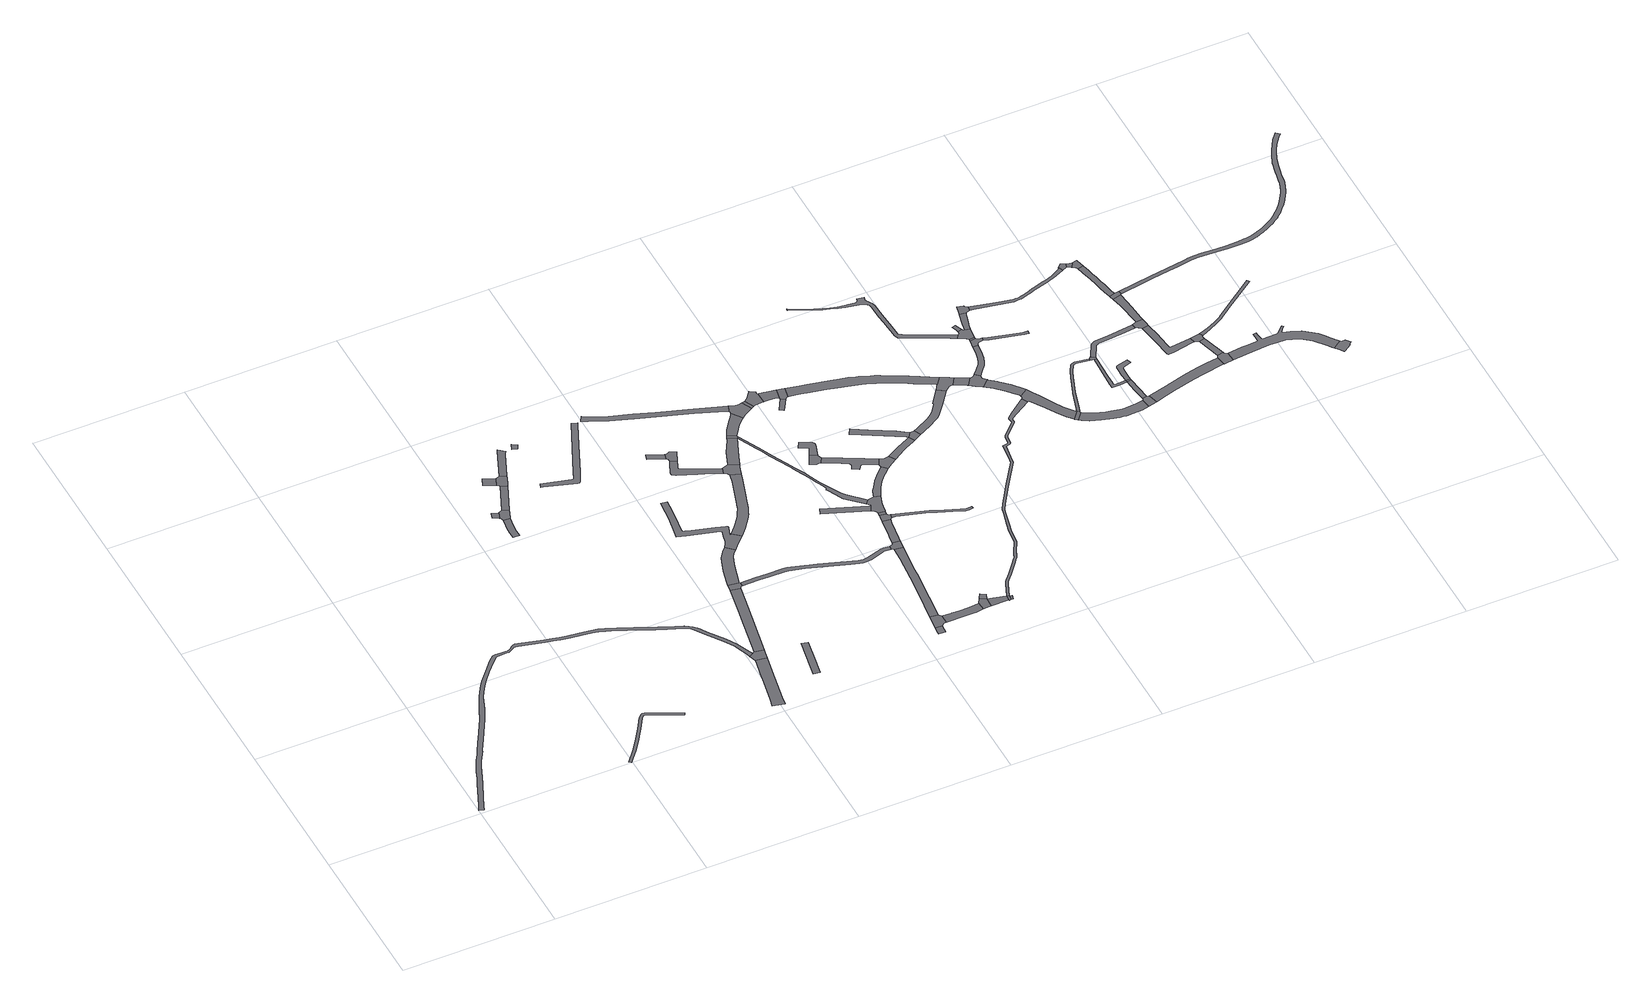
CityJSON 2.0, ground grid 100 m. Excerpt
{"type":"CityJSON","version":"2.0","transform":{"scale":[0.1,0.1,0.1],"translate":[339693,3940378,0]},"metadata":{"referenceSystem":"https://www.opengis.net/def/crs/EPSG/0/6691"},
"CityObjects":{
"road1":{"type":"Road","attributes":{"RoadStructureAttribute.sectionType":"1"},"geometry":[{"type":"MultiSurface","lod":"1","boundaries":[[[0,1,2,3,4,5,6,7,8,9,10,11,12,13,14,15,16,17,18,19,20,21,22,23,24,25,26,27,28,29,30,31,32,33,34,35,36,37,38,39,40,41,42,43,44,45,46,47,48,49,50,51,52,53,54,55,56,57,58,59,60,61,62,63,64,65,66,67,68,69,70,71,72,73,74,75,76,77,78,79,80,81,82,83,84,85,86,87,88,89,90,91,92,93,94,95,96,97,98,99,100,101,102,103,104,105,106,107,108,109,110,111,112]]]}]},
"road2":{"type":"Road","attributes":{"RoadStructureAttribute.sectionType":"1"},"geometry":[{"type":"MultiSurface","lod":"1","boundaries":[[[113,114,115,116,117,118,119,120,121,122,123,124,125,126,127,128,129,130,131,132,133]]]}]},
"road3":{"type":"Road","attributes":{"RoadStructureAttribute.sectionType":"1"},"geometry":[{"type":"MultiSurface","lod":"1","boundaries":[[[134,135,136,137,138,139,140,141,142]]]}]},
"road4":{"type":"Road","geometry":[{"type":"MultiSurface","lod":"1","boundaries":[[[143,144,145,146]]]}]},
"road5":{"type":"Road","geometry":[{"type":"MultiSurface","lod":"1","boundaries":[[[147,148,149,142,141,150,151,152,153,143,146]]]}]},
"road6":{"type":"Road","attributes":{"RoadStructureAttribute.sectionType":"1"},"geometry":[{"type":"MultiSurface","lod":"1","boundaries":[[[152,151,154,155]]]}]},
"road7":{"type":"Road","geometry":[{"type":"MultiSurface","lod":"1","boundaries":[[[156,157,158,159]]]}]},
"road8":{"type":"Road","geometry":[{"type":"MultiSurface","lod":"1","boundaries":[[[158,160,155,154,161,162,163,164,159]]]}]},
"road9":{"type":"Road","attributes":{"RoadStructureAttribute.sectionType":"1"},"geometry":[{"type":"MultiSurface","lod":"1","boundaries":[[[165,166,167,168,169,170,171,172,173,174,175,176]]]}]},
"road10":{"type":"Road","attributes":{"RoadStructureAttribute.sectionType":"1"},"geometry":[{"type":"MultiSurface","lod":"1","boundaries":[[[163,177,178,179,180,164]]]}]},
"road11":{"type":"Road","geometry":[{"type":"MultiSurface","lod":"1","boundaries":[[[175,181,182,183,56,55,176]]]}]},
"road12":{"type":"Road","geometry":[{"type":"MultiSurface","lod":"1","boundaries":[[[184,185,186,187]]]}]},
"road13":{"type":"Road","attributes":{"RoadStructureAttribute.sectionType":"1"},"geometry":[{"type":"MultiSurface","lod":"1","boundaries":[[[188,189,183,182,190,191,192,193]]]}]},
"road14":{"type":"Road","attributes":{"RoadStructureAttribute.sectionType":"1"},"geometry":[{"type":"MultiSurface","lod":"1","boundaries":[[[194,195,196,197,198,199]]]}]},
"road15":{"type":"Road","attributes":{"RoadStructureAttribute.sectionType":"1"},"geometry":[{"type":"MultiSurface","lod":"1","boundaries":[[[200,201,202,203,204,205,206,207,208,209,210,211,212,213,214,215,216]]]}]},
"road16":{"type":"Road","geometry":[{"type":"MultiSurface","lod":"1","boundaries":[[[192,217,218,219,220,221,193]]]}]},
"road17":{"type":"Road","geometry":[{"type":"MultiSurface","lod":"1","boundaries":[[[222,223,224,225,226,227,221,220,228,229,230,231,232,233,234,235]]]}]},
"road18":{"type":"Road","attributes":{"RoadStructureAttribute.sectionType":"1"},"geometry":[{"type":"MultiSurface","lod":"1","boundaries":[[[236,237,238,239,240,241,242,243,244,245,246,247,248,249,250,251,252,253,254,255,256,257,258,259,260,261,262,263,264,235,234,265,266,267,268]]]}]},
"road19":{"type":"Road","attributes":{"RoadStructureAttribute.sectionType":"1"},"geometry":[{"type":"MultiSurface","lod":"1","boundaries":[[[269,270,271,272]]]}]},
"road20":{"type":"Road","attributes":{"RoadStructureAttribute.sectionType":"1"},"geometry":[{"type":"MultiSurface","lod":"1","boundaries":[[[273,274,275,276,277,278,279,280,281,282,283,284,285,286,287,288,219,218,289,290,291,292,293,294,295,296,297,298,299,300,301,302,303,304,305]]]}]},
"road21":{"type":"Road","attributes":{"RoadStructureAttribute.sectionType":"1"},"geometry":[{"type":"MultiSurface","lod":"1","boundaries":[[[306,307,308,309,269,272,310,311,312,313]]]}]},
"road22":{"type":"Road","attributes":{"RoadStructureAttribute.sectionType":"1"},"geometry":[{"type":"MultiSurface","lod":"1","boundaries":[[[314,315,316,317,318,319,320,321,322,323,324,236,268,325,326,327,328,329,330,331,332,333,334,335]]]}]},
"road23":{"type":"Road","attributes":{"RoadStructureAttribute.sectionType":"1"},"geometry":[{"type":"MultiSurface","lod":"1","boundaries":[[[336,337,338,339,340,313,312,341,342,343,344,345,346,347,348,349,350]]]}]},
"road24":{"type":"Road","attributes":{"RoadStructureAttribute.sectionType":"1"},"geometry":[{"type":"MultiSurface","lod":"1","boundaries":[[[351,352,353,354,355]]]}]},
"road25":{"type":"Road","attributes":{"RoadStructureAttribute.sectionType":"1"},"geometry":[{"type":"MultiSurface","lod":"1","boundaries":[[[356,357,358,359,360,361,362,363,364,365,366,367,368,369,370,371,372]]]}]},
"road26":{"type":"Road","geometry":[{"type":"MultiSurface","lod":"1","boundaries":[[[334,373,374,375,350,349,376,377,335]]]}]},
"road27":{"type":"Road","geometry":[{"type":"MultiSurface","lod":"1","boundaries":[[[378,379,380,381,353,352,382,383]]]}]},
"road28":{"type":"Road","attributes":{"RoadStructureAttribute.sectionType":"1"},"geometry":[{"type":"MultiSurface","lod":"1","boundaries":[[[384,385,386,387,388,389,390,391,392,393,380,379]]]}]},
"road29":{"type":"Road","attributes":{"RoadStructureAttribute.sectionType":"1"},"geometry":[{"type":"MultiSurface","lod":"1","boundaries":[[[394,395,396,397,398,399,400,401,402,403,378,383]]]}]},
"road30":{"type":"Road","geometry":[{"type":"MultiSurface","lod":"1","boundaries":[[[404,405,406,407,408]]]}]},
"road31":{"type":"Road","attributes":{"RoadStructureAttribute.sectionType":"1"},"geometry":[{"type":"MultiSurface","lod":"1","boundaries":[[[409,407,410,411,412,413,414,415,416,417,418,419,420,421,422,423,424,425,426,427,428,429,430,431,432,433,434,435,436,437,408,407,406,438,439,440,375,374]]]}]},
"road32":{"type":"Road","attributes":{"RoadStructureAttribute.sectionType":"1"},"geometry":[{"type":"MultiSurface","lod":"1","boundaries":[[[441,442,443,444,445,446]]]}]},
"road33":{"type":"Road","attributes":{"RoadStructureAttribute.sectionType":"1"},"geometry":[{"type":"MultiSurface","lod":"1","boundaries":[[[447,448,449,450,405,404,451,452,453,454]]]}]},
"road34":{"type":"Road","geometry":[{"type":"MultiSurface","lod":"1","boundaries":[[[455,456,389,388,457,458,459,460,461,273,305]]]}]},
"road35":{"type":"Road","geometry":[{"type":"MultiSurface","lod":"1","boundaries":[[[462,398,397,463,464,465,466]]]}]},
"road36":{"type":"Road","attributes":{"RoadStructureAttribute.sectionType":"1"},"geometry":[{"type":"MultiSurface","lod":"1","boundaries":[[[458,467,468,469,470,471,472,459]]]}]},
"road37":{"type":"Road","geometry":[{"type":"MultiSurface","lod":"1","boundaries":[[[473,474,462,466]]]}]},
"road38":{"type":"Road","geometry":[{"type":"MultiSurface","lod":"1","boundaries":[[[475,476,477,478,479,480,481,482,365,364,483,447,454]]]}]},
"road39":{"type":"Road","geometry":[{"type":"MultiSurface","lod":"1","boundaries":[[[484,485,486,487,488,489,470,469,490]]]}]},
"road40":{"type":"Road","attributes":{"RoadStructureAttribute.sectionType":"1"},"geometry":[{"type":"MultiSurface","lod":"1","boundaries":[[[491,488,487,492,493]]]}]},
"road41":{"type":"Road","attributes":{"RoadStructureAttribute.sectionType":"1"},"geometry":[{"type":"MultiSurface","lod":"1","boundaries":[[[465,494,495,466]]]}]},
"road42":{"type":"Road","attributes":{"RoadStructureAttribute.sectionType":"1"},"geometry":[{"type":"MultiSurface","lod":"1","boundaries":[[[496,497,498,499,500,501,502,503]]]}]},
"road43":{"type":"Road","geometry":[{"type":"MultiSurface","lod":"1","boundaries":[[[426,425,504,505,441,446,506,507,493,492,508,509,510,511,512]]]}]},
"road44":{"type":"Road","attributes":{"RoadStructureAttribute.sectionType":"1"},"geometry":[{"type":"MultiSurface","lod":"1","boundaries":[[[479,478,513,514]]]}]},
"road45":{"type":"Road","attributes":{"RoadStructureAttribute.sectionType":"1"},"geometry":[{"type":"MultiSurface","lod":"1","boundaries":[[[515,516,517,518,519,520,521,522,523,502,501]]]}]},
"road46":{"type":"Road","geometry":[{"type":"MultiSurface","lod":"1","boundaries":[[[524,525,526,527,495,494]]]}]},
"road47":{"type":"Road","attributes":{"RoadStructureAttribute.sectionType":"1"},"geometry":[{"type":"MultiSurface","lod":"1","boundaries":[[[526,528,529,530,527]]]}]},
"road48":{"type":"Road","geometry":[{"type":"MultiSurface","lod":"1","boundaries":[[[513,531,532,533,534,535,536,537,538,539,514]]]}]},
"road49":{"type":"Road","attributes":{"RoadStructureAttribute.sectionType":"1"},"geometry":[{"type":"MultiSurface","lod":"1","boundaries":[[[540,541,542,543,500,499,544,545,546,547,548,549,550,551,552]]]}]},
"road50":{"type":"Road","attributes":{"RoadStructureAttribute.sectionType":"1"},"geometry":[{"type":"MultiSurface","lod":"1","boundaries":[[[511,553,554,555,556,557,558,559,560,561,562,563,564,565,566,512]]]}]},
"road51":{"type":"Road","attributes":{"RoadStructureAttribute.sectionType":"1"},"geometry":[{"type":"MultiSurface","lod":"1","boundaries":[[[567,568,569,570,571,572,573,574,534,533]]]}]},
"road52":{"type":"Road","geometry":[{"type":"MultiSurface","lod":"1","boundaries":[[[575,576,577,578,579]]]}]},
"road53":{"type":"Road","attributes":{"RoadStructureAttribute.sectionType":"1"},"geometry":[{"type":"MultiSurface","lod":"1","boundaries":[[[490,580,581,582,583,584,585,586,587,588,589,590,591,592,593,484]]]}]},
"road54":{"type":"Road","geometry":[{"type":"MultiSurface","lod":"1","boundaries":[[[594,571,570,575,579,595,596]]]}]},
"road55":{"type":"Road","geometry":[{"type":"MultiSurface","lod":"1","boundaries":[[[559,558,597,598,599,600,540,552]]]}]},
"road56":{"type":"Road","attributes":{"RoadStructureAttribute.sectionType":"1"},"geometry":[{"type":"MultiSurface","lod":"1","boundaries":[[[601,602,603,604,605,606,607,608,609,610]]]}]},
"road57":{"type":"Road","attributes":{"RoadStructureAttribute.sectionType":"1"},"geometry":[{"type":"MultiSurface","lod":"1","boundaries":[[[611,612,599,598,613,614,615,616,617,618,619,610]]]}]},
"road58":{"type":"Road","geometry":[{"type":"MultiSurface","lod":"1","boundaries":[[[619,620,621,622,623,601,610]]]}]},
"road59":{"type":"Road","attributes":{"RoadStructureAttribute.sectionType":"1"},"geometry":[{"type":"MultiSurface","lod":"1","boundaries":[[[624,625,626,627,628,629,630,631,632,633,634,635,636,637,638,594,596,639,640,641,642,643,644,645,646,647,648,649,650,651,652,653]]]}]},
"road60":{"type":"Road","attributes":{"RoadStructureAttribute.sectionType":"1"},"geometry":[{"type":"MultiSurface","lod":"1","boundaries":[[[654,655,656,657,658,659,660,661,662,663,664,665,666,667,668,669,670,671,672,673,674,675,676,677,678,679,680,681,682,683,684,685,686,687,688,689,690,691,692,693,694,495,527,695,696,697,698,699,700,701,702,703,704,705,706,707,708,709,710,711,712,713,714,715,716,717,718,719,720,721,722,723,724,725,726,727,728,729,730,731,732,733,734,735,736,737]]]}]},
"road61":{"type":"Road","attributes":{"RoadStructureAttribute.sectionType":"1"},"geometry":[{"type":"MultiSurface","lod":"1","boundaries":[[[738,739,740,741,742,743,744,745,622,621,746,747,748,749,750,751,752,753,754,755]]]}]},
"road62":{"type":"Road","geometry":[{"type":"MultiSurface","lod":"1","boundaries":[[[756,653,652,755,754,757,758,759,760]]]}]},
"road63":{"type":"Road","attributes":{"RoadStructureAttribute.sectionType":"1"},"geometry":[{"type":"MultiSurface","lod":"1","boundaries":[[[761,762,763,764,765,766,767,768,769,770,771,772,773,774,775,776,777,778,779,780,781,782,783,784,785,786,787,788,789,790,791,792,793,794,795,796,797,798,799,800,801,802,803,804,805,806,807,808,809,810,811]]]}]},
"road64":{"type":"Road","attributes":{"RoadStructureAttribute.sectionType":"1"},"geometry":[{"type":"MultiSurface","lod":"1","boundaries":[[[759,812,813,814,815,760]]]}]},
"road65":{"type":"Road","geometry":[{"type":"MultiSurface","lod":"1","boundaries":[[[813,816,817,818,819,820,821,822,823,824,814]]]}]},
"road66":{"type":"Road","attributes":{"RoadStructureAttribute.sectionType":"1"},"geometry":[{"type":"MultiSurface","lod":"1","boundaries":[[[825,826,827,828,829,830,831,818,817,832,833,834,835,836]]]}]},
"road67":{"type":"Road","attributes":{"RoadStructureAttribute.sectionType":"1"},"geometry":[{"type":"MultiSurface","lod":"1","boundaries":[[[837,838,839,840,841,842,843,822,821,844,845,846,847,848,849,850,851]]]}]},
"road68":{"type":"Road","geometry":[{"type":"MultiSurface","lod":"1","boundaries":[[[852,853,854,855,856,857,654,737,858,859,860,861,862,863,864,865,866,867,868,869,825,836]]]}]},
"road69":{"type":"Road","attributes":{"RoadStructureAttribute.sectionType":"1"},"geometry":[{"type":"MultiSurface","lod":"1","boundaries":[[[870,871,872,873,874,875,876,877,878,879,761,811,880,881,882,883]]]}]},
"road70":{"type":"Road","geometry":[{"type":"MultiSurface","lod":"1","boundaries":[[[875,884,885,886,887,888,876]]]}]},
"road71":{"type":"Road","geometry":[{"type":"MultiSurface","lod":"1","boundaries":[[[882,889,890,883]]]}]},
"road72":{"type":"Road","geometry":[{"type":"MultiSurface","lod":"1","boundaries":[[[891,892,893,894,895,896,897,890,889,898,837,851]]]}]},
"road73":{"type":"Road","geometry":[{"type":"MultiSurface","lod":"1","boundaries":[[[899,900,863,862,901,902,903]]]}]},
"road74":{"type":"Road","attributes":{"RoadStructureAttribute.sectionType":"1"},"geometry":[{"type":"MultiSurface","lod":"1","boundaries":[[[904,905,906,872,871,907,908,909,910,911]]]}]},
"road75":{"type":"Road","geometry":[{"type":"MultiSurface","lod":"1","boundaries":[[[912,913,914,915,916,917,904,911,918,919]]]}]},
"road76":{"type":"Road","attributes":{"RoadStructureAttribute.sectionType":"1"},"geometry":[{"type":"MultiSurface","lod":"1","boundaries":[[[920,921,922,923,924,925,926,927,895,894]]]}]},
"road77":{"type":"Road","attributes":{"RoadStructureAttribute.sectionType":"1"},"geometry":[{"type":"MultiSurface","lod":"1","boundaries":[[[928,929,930,931,932,933,934,935,936,937,903,902,938,939,940,941,942,943,944,945,946,947,948]]]}]},
"road78":{"type":"Road","attributes":{"RoadStructureAttribute.sectionType":"1"},"geometry":[{"type":"MultiSurface","lod":"1","boundaries":[[[900,949,950,951,952,953,954,955,956,957,958,959,960,961,962,963,964,965,966,863]]]}]},
"road79":{"type":"Road","geometry":[{"type":"MultiSurface","lod":"1","boundaries":[[[967,968,969,970,958,957,971,972,973]]]}]},
"road80":{"type":"Road","attributes":{"RoadStructureAttribute.sectionType":"1"},"geometry":[{"type":"MultiSurface","lod":"1","boundaries":[[[974,975,976,977,978,973,972,979,980,981,982,983,984,985,986]]]}]},
"road81":{"type":"Road","geometry":[{"type":"MultiSurface","lod":"1","boundaries":[[[947,987,988,989,990,991,948]]]}]},
"road82":{"type":"Road","attributes":{"RoadStructureAttribute.sectionType":"1"},"geometry":[{"type":"MultiSurface","lod":"1","boundaries":[[[992,993,985,994,990,989]]]}]},
"road83":{"type":"Road","geometry":[{"type":"MultiSurface","lod":"1","boundaries":[[[985,993,995,986]]]}]},
"road84":{"type":"Road","attributes":{"RoadStructureAttribute.sectionType":"1"},"geometry":[{"type":"MultiSurface","lod":"1","boundaries":[[[996,997,998,999,1000,1001,1002,1003,1004,1005,1006,1007,1008,1009,1010,1011,1012,1013,1014,1015,1016,1017,1018,1019,1020,1021,1022,1023,1024,1025,1026,1027,1028,1029,1030,1031,1032,1033,1034,1035,912,919]]]}]},
"road85":{"type":"Road","attributes":{"RoadStructureAttribute.sectionType":"1"},"geometry":[{"type":"MultiSurface","lod":"1","boundaries":[[[995,1036,1037,1038,1039,1040,1041,1042,1043,1044,1045,1046,1047,1048,1049,1050,1051,1052,1053,986]]]}]},
"road86":{"type":"Road","attributes":{"RoadStructureAttribute.sectionType":"1"},"geometry":[{"type":"MultiSurface","lod":"1","boundaries":[[[1054,1055,1056,1057,1058,1059,1060,1061,1062,1063,1064,1065,1066,968,967,1067,1068,1069,1070,1071,1072,1073,1074,1075,1076]]]}]},
"road87":{"type":"Road","attributes":{"RoadStructureAttribute.sectionType":"1"},"geometry":[{"type":"MultiSurface","lod":"1","boundaries":[[[1077,1078,1079,1080,1081,1082,1083,988,987,1084,1085,1086,1087,1088]]]}]},
"road88":{"type":"Road","geometry":[{"type":"MultiSurface","lod":"1","boundaries":[[[1089,1090,1091,1092,1015,1014,1093,1094]]]}]},
"road89":{"type":"Road","geometry":[{"type":"MultiSurface","lod":"1","boundaries":[[[1095,1096,1097,1098,1054,1076,1099,1100,1101,1102]]]}]},
"road90":{"type":"Road","attributes":{"RoadStructureAttribute.sectionType":"1"},"geometry":[{"type":"MultiSurface","lod":"1","boundaries":[[[1093,1103,1104,1105,1106,1094]]]}]},
"road91":{"type":"Road","attributes":{"RoadStructureAttribute.sectionType":"1"},"geometry":[{"type":"MultiSurface","lod":"1","boundaries":[[[1097,1107,1108,1109,1110,1111,1112,1113,1114,1115,1098]]]}]},
"road92":{"type":"Road","attributes":{"RoadStructureAttribute.sectionType":"1"},"geometry":[{"type":"MultiSurface","lod":"1","boundaries":[[[1116,1117,1118,1119,1120,1121,1122,1095,1102,1123,1124,1125,1126,1127,1128,1129,1130,1131]]]}]},
"road93":{"type":"Road","attributes":{"RoadStructureAttribute.sectionType":"1"},"geometry":[{"type":"MultiSurface","lod":"1","boundaries":[[[1132,1133,1134,1135,1136,1137,1138,1139,1140,1141,1142,1143,1144,1145,1146]]]}]},
"road94":{"type":"Road","geometry":[{"type":"MultiSurface","lod":"1","boundaries":[[[1147,1148,1132,1146,1149,1111,1110,1150,1151]]]}]},
"road95":{"type":"Road","geometry":[{"type":"MultiSurface","lod":"1","boundaries":[[[1105,1104,1152,1153,1154,1140,1139,1155,1156,1157]]]}]},
"road96":{"type":"Road","geometry":[{"type":"MultiSurface","lod":"1","boundaries":[[[1158,1159,1160,1161,1162,1116,1131,1163,1164,1165]]]}]},
"road97":{"type":"Road","geometry":[{"type":"MultiSurface","lod":"1","boundaries":[[[1166,1167,1168,1169,1077,1088,1170,1171]]]}]},
"road98":{"type":"Road","attributes":{"RoadStructureAttribute.sectionType":"1"},"geometry":[{"type":"MultiSurface","lod":"1","boundaries":[[[1172,1169,1168,1173,1158,1165]]]}]},
"road99":{"type":"Road","attributes":{"RoadStructureAttribute.sectionType":"1"},"geometry":[{"type":"MultiSurface","lod":"1","boundaries":[[[1161,1174,1175,1176,1177,1178,1179,1180,1181,1182,1183,1184,1185,1186,1187,1188,1189,1162]]]}]},
"road100":{"type":"Road","attributes":{"RoadStructureAttribute.sectionType":"1"},"geometry":[{"type":"MultiSurface","lod":"1","boundaries":[[[1190,1191,1192,1193,1194,1195,1196,1197,1198,1199,1200,1201,1202,1203,1204,1205,1206,1207,1208,1209,1210,1211,1212,1213,1214,1215,1216,1217,1218,1219,1220,1221,1222,1166,1171,1223,1224,1225,1226,1227,1228,1229,1230,1231,1232]]]}]},
"road101":{"type":"Road","geometry":[{"type":"MultiSurface","lod":"1","boundaries":[[[1233,1234,1235,1236,1237,1238,1239,1240,1241,1242,1243,1244,1190,1232]]]}]},
"road102":{"type":"Road","attributes":{"RoadStructureAttribute.sectionType":"1"},"geometry":[{"type":"MultiSurface","lod":"1","boundaries":[[[1245,1246,1247,1248,1249,1250,1251,1252,1253,1254,1255,1256,1257,1258,1259,1260,1261,1262,1263,1264,1265,1266,1267,1268,1269,1270,1271,1272,1273,1274,1275,1276,1277,1278,1279,1280,1281,1282,1283,1284,1285,1286,1287,1288,1289,1290,1291,1292,1293,1294,1295,1296,1297,1298,1299,1300,1301,1302,1303,1304,1305,1306,1307,1308,1309,1310,1311,1312,1313,1314,1315,1316,1317,1318,1319,1320,1321,1322,1323,1324,1325,1326,1327,1328,1329,1330,1331,1332,1333,1334,1335,1336,1337,1338,1339,1340,1341,1147,1151]]]}]}
},
"vertices":[
[33,18,0],[46,50,0],[75,119,0],[124,225,0],[161,316,0],[183,364,0],[200,400,0],[230,450,0],[243,472,0],[246,479,0],[269,521,0],[317,606,0],[350,666,0],[373,710,0],[410,787,0],[451,888,0],[485,949,0],[518,996,0],[576,1064,0],[637,1129,0],[668,1159,0],[678,1162,0],[706,1164,0],[739,1164,0],[756,1164,0],[773,1171,0],[786,1179,0],[799,1186,0],[809,1188,0],[825,1187,0],[984,1147,0],[1033,1136,0],[1076,1125,0],[1121,1115,0],[1137,1113,0],[1201,1107,0],[1270,1098,0],[1309,1088,0],[1348,1075,0],[1412,1050,0],[1464,1027,0],[1531,998,0],[1605,964,0],[1618,958,0],[1681,928,0],[1728,911,0],[1776,893,0],[1796,884,0],[1805,877,0],[1816,863,0],[1865,795,0],[1936,691,0],[1975,628,0],[1994,584,0],[2012,537,0],[2020,510,0],[2047,525,0],[2019,586,0],[1995,638,0],[1956,704,0],[1882,810,0],[1858,846,0],[1845,863,0],[1826,884,0],[1806,898,0],[1783,912,0],[1735,932,0],[1688,951,0],[1643,972,0],[1541,1019,0],[1513,1031,0],[1420,1071,0],[1355,1097,0],[1316,1110,0],[1275,1120,0],[1203,1130,0],[1125,1137,0],[1081,1148,0],[1038,1158,0],[989,1169,0],[836,1208,0],[815,1212,0],[804,1210,0],[786,1199,0],[773,1189,0],[754,1179,0],[739,1178,0],[711,1180,0],[676,1184,0],[656,1179,0],[620,1146,0],[558,1078,0],[500,1010,0],[479,981,0],[465,961,0],[430,898,0],[382,800,0],[346,724,0],[324,680,0],[293,624,0],[249,546,0],[220,493,0],[217,487,0],[202,462,0],[173,414,0],[156,376,0],[133,328,0],[128,315,0],[107,267,0],[94,236,0],[48,131,0],[19,60,0],[3,29,0],
[1002,11,0],[1012,22,0],[1058,77,0],[1107,143,0],[1167,234,0],[1215,313,0],[1231,328,0],[1237,330,0],[1245,330,0],[1455,230,0],[1462,246,0],[1250,347,0],[1235,349,0],[1221,344,0],[1201,324,0],[1152,243,0],[1092,153,0],[1044,88,0],[987,21,0],[980,13,0],[995,1,0],
[1213,2167,0],[1208,2125,0],[1205,2079,0],[1206,2032,0],[1248,2032,0],[1247,2077,0],[1251,2124,0],[1260,2186,0],[1216,2189,0],
[1219,2259,0],[1178,2274,0],[1167,2236,0],[1205,2217,0],
[1211,2210,0],[1215,2203,0],[1216,2199,0],[1279,2235,0],[1286,2252,0],[1245,2271,0],[1244,2270,0],
[1370,2443,0],[1328,2461,0],
[1259,2562,0],[1236,2512,0],[1310,2476,0],[1330,2529,0],
[1325,2468,0],[1378,2462,0],[1393,2503,0],[1401,2521,0],[1359,2539,0],
[2030,439,0],[2012,350,0],[1997,276,0],[1988,232,0],[1967,126,0],[1955,71,0],[2030,53,0],[2038,112,0],[2084,336,0],[2100,419,0],[2106,450,0],[2034,464,0],
[1475,2693,0],[1487,2715,0],[1448,2746,0],[1443,2739,0],
[2115,496,0],[2120,522,0],[2062,533,0],
[1526,2714,0],[1559,2700,0],[1574,2732,0],[1542,2751,0],
[2129,892,0],[2117,823,0],[2177,805,0],[2192,877,0],[2226,1053,0],[2160,1065,0],
[2356,326,0],[2383,466,0],[2340,474,0],[2303,275,0],[2291,210,0],[2333,202,0],
[1768,2379,0],[1748,2333,0],[1744,2325,0],[1736,2325,0],[1548,2375,0],[1541,2348,0],[1555,2343,0],[1725,2288,0],[1750,2281,0],[1763,2281,0],[1772,2291,0],[1780,2307,0],[1805,2362,0],[1898,2569,0],[1970,2730,0],[1976,2744,0],[1940,2761,0],
[2232,1065,0],[2244,1069,0],[2242,1098,0],[2239,1100,0],[2168,1112,0],
[2266,1380,0],[2236,1340,0],[2223,1306,0],[2214,1282,0],[2198,1232,0],[2175,1150,0],[2239,1108,0],[2249,1145,0],[2266,1204,0],[2283,1259,0],[2304,1315,0],[2319,1339,0],[2342,1363,0],[2293,1408,0],
[2379,1496,0],[2371,1491,0],[2366,1492,0],[2388,1549,0],[2389,1554,0],[2389,1558,0],[2388,1561,0],[2385,1565,0],[2381,1567,0],[2320,1589,0],[2160,1633,0],[2144,1637,0],[2135,1641,0],[2130,1646,0],[2127,1658,0],[2143,1773,0],[2153,1868,0],[2158,1907,0],[2118,1912,0],[2115,1885,0],[2103,1778,0],[2078,1636,0],[2074,1615,0],[2132,1599,0],[2332,1544,0],[2339,1541,0],[2329,1501,0],[2318,1454,0],[2309,1436,0],[2366,1389,0],[2374,1397,0],[2418,1441,0],[2428,1453,0],
[2322,2279,0],[2218,2323,0],[2208,2286,0],[2310,2244,0],
[3175,991,0],[3136,994,0],[3129,994,0],[3121,992,0],[3018,964,0],[2989,958,0],[2971,959,0],[2956,963,0],[2727,1041,0],[2680,1057,0],[2653,1066,0],[2574,1089,0],[2550,1094,0],[2524,1096,0],[2421,1098,0],[2345,1098,0],[2355,1070,0],[2420,1068,0],[2522,1066,0],[2546,1064,0],[2567,1060,0],[2643,1039,0],[2676,1028,0],[2711,1017,0],[2901,954,0],[2952,937,0],[2972,933,0],[2990,932,0],[3026,936,0],[3115,964,0],[3124,967,0],[3132,967,0],[3172,963,0],
[2396,2267,0],[2354,2286,0],[2346,2279,0],[2335,2277,0],[2318,2238,0],[2322,2230,0],[2324,2216,0],[2365,2197,0],
[2589,1943,0],[2578,1896,0],[2566,1857,0],[2541,1775,0],[2521,1714,0],[2518,1706,0],[2506,1674,0],[2488,1638,0],[2476,1618,0],[2463,1598,0],[2420,1541,0],[2472,1503,0],[2518,1564,0],[2545,1606,0],[2549,1615,0],[2564,1648,0],[2575,1681,0],[2579,1690,0],[2600,1754,0],[2638,1877,0],[2656,1932,0],[2591,1954,0],
[2442,2081,0],[2350,2125,0],[2343,2132,0],[2342,2142,0],[2346,2156,0],[2304,2172,0],[2293,2147,0],[2285,2127,0],[2280,2112,0],[2282,2102,0],[2305,2089,0],[2424,2040,0],[2460,2024,0],[2561,1980,0],[2576,2022,0],
[3153,190,0],[3156,244,0],[3113,247,0],[3110,207,0],[3108,192,0],
[1997,2749,0],[2039,2729,0],[2151,2680,0],[2291,2631,0],[2417,2588,0],[2600,2527,0],[2632,2517,0],[2764,2466,0],[2823,2443,0],[2839,2485,0],[2781,2507,0],[2646,2554,0],[2430,2626,0],[2305,2669,0],[2165,2717,0],[2057,2765,0],[2019,2787,0],
[2674,1987,0],[2683,2010,0],[2617,2036,0],[2584,1967,0],[2589,1961,0],
[3191,323,0],[3177,338,0],[3124,345,0],[3115,262,0],[3174,260,0],[3191,260,0],
[3194,496,0],[3217,709,0],[3221,745,0],[3234,862,0],[3244,948,0],[3188,955,0],[3184,866,0],[3166,698,0],[3144,502,0],[3137,448,0],
[3327,260,0],[3365,261,0],[3388,262,0],[3439,268,0],[3436,322,0],[3387,316,0],[3323,314,0],[3281,317,0],[3255,319,0],[3251,319,0],
[2774,2233,0],[2720,2262,0],[2711,2240,0],[2768,2217,0],[2779,2222,0],
[2705,2067,0],[2831,2089,0],[2846,2055,0],[2876,1991,0],[2942,1856,0],[2952,1835,0],[2981,1775,0],[3004,1723,0],[3023,1677,0],[3035,1651,0],[3055,1606,0],[3047,1589,0],[3057,1572,0],[3097,1492,0],[3102,1483,0],[3108,1475,0],[3209,1379,0],[3233,1405,0],[3131,1505,0],[3115,1529,0],[3045,1658,0],[3034,1682,0],[3015,1728,0],[2992,1780,0],[2960,1845,0],[2952,1861,0],[2887,1996,0],[2857,2060,0],[2842,2094,0],[2705,2225,0],[2658,2136,0],[2619,2041,0],
[3226,1353,0],[3220,1354,0],[2943,1458,0],[2928,1420,0],[3205,1314,0],[3206,1314,0],
[2826,2423,0],[2819,2409,0],[2773,2350,0],[2742,2304,0],[2807,2282,0],[2828,2311,0],[2864,2347,0],[2876,2356,0],
[3182,962,0],[3186,960,0],[3250,996,0],[3251,1006,0],[3203,1012,0],[3198,1000,0],[3188,995,0],
[3457,359,0],[3449,269,0],[3474,272,0],[3492,272,0],[3493,335,0],
[3255,1034,0],[3272,1165,0],[3281,1194,0],[3229,1202,0],[3212,1082,0],[3211,1069,0],
[3510,373,0],[3475,391,0],
[2886,2363,0],[2902,2375,0],[2942,2401,0],[2956,2408,0],[2924,2473,0],[2905,2470,0],[2882,2472,0],[2857,2478,0],[2827,2435,0],
[3299,1232,0],[3290,1234,0],[3281,1241,0],[3279,1250,0],[3236,1255,0],[3234,1240,0],[3291,1206,0],
[3236,1256,0],[3283,1271,0],[3239,1279,0],
[3608,270,0],[3611,307,0],
[3093,1807,0],[3108,1812,0],[3117,1813,0],[3121,1810,0],[3141,1848,0],[3132,1875,0],[3087,1898,0],[3052,1827,0],
[3229,1360,0],[3228,1355,0],[3224,1305,0],[3236,1290,0],[3284,1279,0],[3289,1312,0],[3297,1349,0],[3315,1400,0],[3274,1414,0],
[2976,2418,0],[2945,2479,0],
[3159,1959,0],[3160,1973,0],[3157,1982,0],[3150,1989,0],[3110,2009,0],[3080,2025,0],[3058,1984,0],[3078,1974,0],[3115,1954,0],
[3610,266,0],[3621,268,0],[3622,270,0],[3625,303,0],
[3627,270,0],[3635,270,0],[3643,298,0],
[2983,2421,0],[3031,2426,0],[3043,2426,0],[3041,2503,0],[3037,2510,0],[3038,2521,0],[3005,2546,0],[2998,2536,0],[2965,2493,0],
[3444,1691,0],[3368,1731,0],[3251,1791,0],[3207,1814,0],[3157,1791,0],[3231,1752,0],[3268,1731,0],[3275,1708,0],[3262,1682,0],[3303,1658,0],[3323,1686,0],[3340,1689,0],[3421,1647,0],
[3321,1415,0],[3346,1464,0],[3374,1505,0],[3396,1532,0],[3420,1557,0],[3457,1592,0],[3426,1621,0],[3390,1588,0],[3368,1566,0],[3340,1530,0],[3312,1490,0],[3301,1475,0],[3293,1464,0],[3289,1455,0],
[3060,2427,0],[3103,2423,0],[3130,2420,0],[3141,2417,0],[3154,2485,0],[3112,2493,0],[3078,2497,0],[3052,2500,0],
[3144,2406,0],[3098,2323,0],[3122,2309,0],[3135,2329,0],[3172,2387,0],
[3319,1205,0],[3516,1146,0],[3556,1129,0],[3684,1077,0],[3713,1066,0],[3735,1064,0],[3761,1069,0],[3760,1087,0],[3735,1082,0],[3717,1084,0],[3691,1094,0],[3603,1129,0],[3559,1147,0],[3522,1162,0],
[3205,2475,0],[3178,2396,0],[3190,2402,0],
[3493,1618,0],[3530,1642,0],[3504,1682,0],[3471,1677,0],
[3706,1814,0],[3680,1831,0],[3640,1858,0],[3492,1942,0],[3399,1994,0],[3377,1955,0],[3441,1919,0],[3614,1821,0],[3672,1785,0],[3683,1779,0],
[3669,1771,0],[3592,1731,0],[3536,1646,0],[3564,1663,0],[3613,1693,0],[3634,1704,0],[3660,1717,0],[3693,1734,0],[3704,1740,0],
[3713,1745,0],[3758,1769,0],[3735,1812,0],[3719,1810,0],
[3969,2217,0],[3913,2249,0],[3871,2271,0],[3762,2327,0],[3734,2339,0],[3712,2348,0],[3645,2375,0],[3630,2379,0],[3584,2393,0],[3538,2404,0],[3482,2417,0],[3481,2417,0],[3340,2448,0],[3296,2455,0],[3260,2464,0],[3213,2401,0],[3270,2391,0],[3328,2378,0],[3426,2356,0],[3471,2346,0],[3571,2322,0],[3630,2307,0],[3683,2289,0],[3713,2277,0],[3735,2267,0],[3882,2192,0],[3910,2176,0],[4030,2111,0],[4033,2109,0],[4071,2160,0],
[4427,1780,0],[4322,1697,0],[4288,1670,0],[4287,1668,0],[4285,1666,0],[4284,1663,0],[4284,1659,0],[4284,1655,0],[4289,1634,0],[4288,1629,0],[4287,1626,0],[4241,1580,0],[4203,1541,0],[4200,1538,0],[4198,1533,0],[4196,1528,0],[4191,1481,0],[4190,1480,0],[4190,1478,0],[4189,1476,0],[4187,1475,0],[4152,1468,0],[4138,1364,0],[4131,1320,0],[4027,1167,0],[3959,1062,0],[3934,1023,0],[3910,983,0],[3902,947,0],[3879,857,0],[3865,801,0],[3854,704,0],[3813,624,0],[3807,612,0],[3795,585,0],[3784,570,0],[3770,551,0],[3704,471,0],[3670,431,0],[3661,420,0],[3652,401,0],[3665,395,0],[3674,412,0],[3682,422,0],[3715,461,0],[3782,542,0],[3796,561,0],[3808,578,0],[3821,605,0],[3826,617,0],[3868,699,0],[3880,798,0],[3894,853,0],[3916,943,0],[3924,978,0],[3946,1015,0],[3989,1081,0],[4040,1158,0],[4145,1315,0],[4153,1362,0],[4166,1455,0],[4194,1461,0],[4197,1463,0],[4200,1465,0],[4203,1470,0],[4204,1475,0],[4206,1479,0],[4211,1524,0],[4212,1529,0],[4214,1532,0],[4252,1570,0],[4284,1602,0],[4300,1618,0],[4302,1621,0],[4303,1625,0],[4303,1631,0],[4302,1641,0],[4303,1647,0],[4303,1649,0],[4305,1652,0],[4307,1655,0],[4311,1658,0],[4339,1675,0],[4449,1740,0],
[3937,1976,0],[3943,1972,0],[3939,1966,0],[3897,1909,0],[3879,1893,0],[3866,1883,0],[3850,1873,0],[3763,1825,0],[3778,1780,0],[3853,1819,0],[3878,1832,0],[3896,1843,0],[3910,1854,0],[3930,1875,0],[3989,1948,0],[4000,1961,0],[4055,2037,0],[4006,2072,0],
[4123,2131,0],[4090,2065,0],[4102,2067,0],[4113,2064,0],[4144,2119,0],
[4326,2437,0],[4303,2449,0],[4029,2585,0],[4017,2593,0],[4012,2601,0],[4006,2672,0],[4005,2697,0],[4001,2786,0],[3997,2879,0],[3988,2899,0],[3980,2915,0],[3972,2926,0],[3970,2929,0],[3964,2939,0],[3964,2947,0],[3970,2967,0],[3924,2974,0],[3917,2957,0],[3911,2951,0],[3900,2949,0],[3857,2954,0],[3836,2957,0],[3792,2963,0],[3748,2974,0],[3707,2990,0],[3660,3010,0],[3519,3074,0],[3514,3078,0],[3511,3066,0],[3515,3065,0],[3656,3001,0],[3703,2980,0],[3745,2965,0],[3791,2950,0],[3834,2938,0],[3848,2935,0],[3932,2916,0],[3949,2909,0],[3953,2907,0],[3960,2902,0],[3967,2891,0],[3972,2876,0],[3975,2776,0],[3980,2694,0],[3980,2685,0],[3981,2670,0],[3987,2594,0],[3990,2580,0],[3997,2571,0],[4275,2429,0],[4312,2411,0],
[4191,2022,0],[4193,2021,0],[4229,2075,0],[4197,2090,0],
[4231,1996,0],[4268,1972,0],[4316,2018,0],[4297,2038,0],[4293,2049,0],[4296,2063,0],[4266,2092,0],[4254,2080,0],[4242,2073,0],
[4486,1840,0],[4475,1857,0],[4424,1920,0],[4423,1921,0],[4370,1971,0],[4362,1978,0],[4318,2016,0],[4320,1930,0],[4376,1875,0],[4403,1845,0],[4429,1816,0],[4435,1807,0],
[4363,2307,0],[4355,2255,0],[4344,2204,0],[4336,2178,0],[4336,2177,0],[4325,2156,0],[4294,2120,0],[4320,2096,0],[4352,2134,0],[4369,2165,0],[4375,2186,0],[4378,2195,0],[4388,2249,0],[4390,2265,0],[4395,2303,0],
[4436,1802,0],[4436,1797,0],[4436,1794,0],[4436,1792,0],[4436,1790,0],[4435,1786,0],[4459,1747,0],[4521,1649,0],[4558,1588,0],[4600,1525,0],[4631,1489,0],[4674,1541,0],[4647,1573,0],[4616,1614,0],[4578,1680,0],[4533,1760,0],[4521,1781,0],[4505,1810,0],
[4411,2422,0],[4416,2450,0],[4381,2456,0],[4376,2456,0],[4372,2461,0],[4369,2469,0],[4341,2457,0],[4340,2442,0],[4339,2438,0],[4334,2436,0],[4349,2392,0],[4359,2384,0],[4369,2371,0],[4405,2374,0],
[4360,2488,0],[4348,2517,0],[4326,2508,0],[4335,2486,0],[4338,2473,0],
[4370,2361,0],[4406,2365,0],
[4400,2315,0],[4410,2324,0],[4423,2328,0],[4439,2328,0],[4445,2349,0],[4423,2354,0],[4412,2358,0],[4370,2358,0],
[4687,1527,0],[4690,1536,0],[4633,1487,0],[4650,1473,0],[4692,1524,0],
[4412,2591,0],[4393,2511,0],[4386,2480,0],[4420,2472,0],[4424,2487,0],[4439,2543,0],[4445,2567,0],[4453,2582,0],
[4484,2624,0],[4477,2627,0],[4469,2634,0],[4466,2645,0],[4425,2653,0],[4415,2605,0],[4463,2589,0],[4481,2592,0],
[4475,2319,0],[4643,2276,0],[4683,2267,0],[4711,2264,0],[4714,2284,0],[4684,2288,0],[4647,2297,0],[4480,2340,0],
[5021,1448,0],[4964,1444,0],[4927,1444,0],[4896,1448,0],[4893,1448,0],[4858,1456,0],[4830,1463,0],[4793,1473,0],[4735,1496,0],[4704,1514,0],[4665,1460,0],[4708,1437,0],[4773,1412,0],[4843,1393,0],[4883,1384,0],[4902,1382,0],[4922,1379,0],[4966,1378,0],[5030,1383,0],[5076,1393,0],[5065,1457,0],
[4699,1563,0],[4737,1690,0],[4739,1695,0],[4781,1812,0],[4801,1858,0],[4824,1901,0],[4834,1908,0],[4849,1911,0],[4933,1898,0],[4935,1913,0],[4849,1926,0],[4829,1922,0],[4814,1914,0],[4788,1865,0],[4767,1818,0],[4725,1700,0],[4723,1695,0],[4683,1567,0],
[4977,1907,0],[4951,1926,0],[4950,1925,0],[4943,1918,0],[4948,1896,0],[4961,1894,0],[4976,1893,0],
[4980,1648,0],[4973,1652,0],[4971,1659,0],[4971,1667,0],[4971,1735,0],[4954,1739,0],[4950,1662,0],[4950,1644,0],[4951,1636,0],[4955,1632,0],[5005,1634,0],[5051,1637,0],[5049,1652,0],
[5135,1408,0],[5115,1472,0],[5103,1477,0],[5074,1472,0],[5072,1461,0],
[5090,1555,0],[5081,1640,0],[5060,1551,0],
[5080,1654,0],
[4506,2590,0],[4507,2590,0],[4554,2581,0],[4734,2548,0],[4750,2546,0],[4772,2545,0],[4788,2547,0],[4801,2548,0],[4814,2551,0],[4830,2556,0],[4878,2572,0],[4904,2582,0],[4911,2583,0],[4979,2603,0],[5009,2612,0],[5032,2620,0],[5050,2627,0],[5101,2649,0],[5127,2660,0],[5116,2688,0],[5109,2682,0],[5100,2675,0],[5087,2667,0],[5074,2661,0],[5043,2645,0],[5025,2639,0],[5003,2631,0],[4973,2623,0],[4899,2601,0],[4898,2601,0],[4871,2591,0],[4824,2575,0],[4809,2571,0],[4797,2568,0],[4786,2566,0],[4771,2566,0],[4754,2567,0],[4672,2584,0],[4560,2608,0],[4539,2612,0],
[5079,1698,0],[5079,1701,0],[5079,1741,0],[5080,1745,0],[5082,1750,0],[5084,1755,0],[5088,1758,0],[5092,1760,0],[5144,1778,0],[5134,1808,0],[5064,1788,0],[5058,1785,0],[5054,1782,0],[5052,1777,0],[5050,1772,0],[5049,1766,0],[5049,1702,0],[5049,1690,0],
[5292,2062,0],[5191,2048,0],[5159,2045,0],[5128,2042,0],[5036,2034,0],[5027,2032,0],[5019,2030,0],[5011,2025,0],[5005,2020,0],[4998,2013,0],[4994,2005,0],[4960,1941,0],[4955,1932,0],[5020,1991,0],[5022,1994,0],[5025,1997,0],[5031,2000,0],[5037,2003,0],[5045,2005,0],[5130,2012,0],[5168,2016,0],[5194,2018,0],[5296,2032,0],
[5624,1588,0],[5547,1576,0],[5481,1565,0],[5400,1549,0],[5256,1510,0],[5244,1507,0],[5219,1500,0],[5211,1430,0],[5272,1448,0],[5415,1486,0],[5493,1501,0],[5633,1524,0],
[5155,2706,0],[5137,2718,0],[5136,2718,0],[5112,2690,0],[5156,2672,0],[5166,2702,0],
[5376,2018,0],[5374,2035,0],[5368,2079,0],[5324,2074,0],[5301,2033,0],[5310,2028,0],[5317,2023,0],[5332,2011,0],
[5183,2663,0],[5186,2661,0],[5206,2693,0],[5175,2699,0],
[5366,2098,0],[5356,2202,0],[5350,2251,0],[5343,2320,0],[5286,2306,0],[5287,2303,0],[5302,2239,0],[5304,2226,0],[5322,2092,0],
[5549,1809,0],[5417,1791,0],[5409,1793,0],[5406,1801,0],[5395,1892,0],[5395,1894,0],[5392,1918,0],[5347,1911,0],[5355,1853,0],[5366,1774,0],[5371,1750,0],[5377,1742,0],[5391,1741,0],[5416,1745,0],[5541,1770,0],[5560,1772,0],
[5313,2348,0],[5305,2391,0],[5295,2443,0],[5288,2478,0],[5278,2523,0],[5271,2557,0],[5262,2598,0],[5252,2640,0],[5213,2631,0],[5223,2590,0],[5239,2517,0],[5249,2470,0],[5258,2425,0],[5266,2382,0],[5278,2339,0],
[5345,2353,0],[5338,2352,0],[5279,2333,0],[5344,2326,0],[5349,2330,0],
[5197,2655,0],[5207,2644,0],[5211,2635,0],[5251,2645,0],[5245,2669,0],[5238,2700,0],
[5626,1772,0],[5622,1786,0],[5623,1794,0],[5629,1798,0],[5614,1821,0],[5570,1771,0],[5579,1766,0],[5586,1760,0],
[5693,1597,0],[5675,1610,0],[5673,1617,0],[5634,1606,0],[5637,1524,0],[5699,1530,0],
[5591,1748,0],[5630,1760,0],
[5690,1827,0],[5748,1854,0],[5786,1877,0],[5808,1894,0],[5829,1909,0],[5855,1929,0],[5904,1965,0],[6079,2091,0],[6068,2107,0],[6040,2086,0],[5892,1977,0],[5818,1922,0],[5796,1905,0],[5781,1894,0],[5741,1871,0],[5683,1845,0],
[6336,1401,0],[6324,1417,0],[6322,1420,0],[6312,1432,0],[6294,1456,0],[6280,1475,0],[6250,1513,0],[6170,1577,0],[6153,1583,0],[6111,1600,0],[6063,1615,0],[6061,1620,0],[6062,1625,0],[6082,1648,0],[6091,1658,0],[6082,1667,0],[6072,1657,0],[6055,1640,0],[6044,1628,0],[6034,1621,0],[6027,1619,0],[5934,1618,0],[5928,1622,0],[5926,1629,0],[5922,1658,0],[5922,1678,0],[5900,1675,0],[5901,1652,0],[5902,1624,0],[5900,1616,0],[5894,1614,0],[5824,1610,0],[5794,1607,0],[5828,1543,0],[5944,1553,0],[6002,1552,0],[6050,1548,0],[6090,1537,0],[6133,1519,0],[6195,1471,0],[6251,1399,0],[6272,1372,0],[6280,1362,0],
[6300,1336,0],[6320,1310,0],[6323,1307,0],[6378,1344,0],[6376,1350,0],[6379,1354,0],[6394,1366,0],[6370,1396,0],[6363,1394,0],[6361,1394,0],[6352,1393,0],[6344,1395,0],
[5516,2356,0],[5574,2365,0],[5689,2382,0],[5750,2391,0],[5794,2398,0],[5843,2405,0],[5886,2409,0],[5926,2408,0],[6015,2403,0],[6081,2399,0],[6171,2398,0],[6207,2401,0],[6231,2402,0],[6259,2408,0],[6276,2413,0],[6285,2415,0],[6311,2424,0],[6334,2432,0],[6336,2433,0],[6339,2435,0],[6373,2449,0],[6396,2462,0],[6416,2474,0],[6439,2490,0],[6465,2508,0],[6476,2519,0],[6495,2535,0],[6522,2565,0],[6546,2593,0],[6570,2628,0],[6587,2654,0],[6604,2681,0],[6609,2690,0],[6611,2694,0],[6624,2727,0],[6636,2761,0],[6641,2785,0],[6647,2829,0],[6653,2860,0],[6659,2886,0],[6665,2911,0],[6672,2933,0],[6682,2961,0],[6690,2982,0],[6697,3002,0],[6707,3023,0],[6711,3030,0],[6733,3069,0],[6753,3097,0],[6771,3122,0],[6794,3145,0],[6769,3164,0],[6732,3118,0],[6688,3044,0],[6673,3016,0],[6662,2994,0],[6660,2988,0],[6657,2980,0],[6654,2971,0],[6643,2943,0],[6636,2919,0],[6630,2892,0],[6624,2864,0],[6620,2834,0],[6611,2795,0],[6604,2766,0],[6596,2738,0],[6595,2735,0],[6583,2707,0],[6577,2695,0],[6562,2670,0],[6546,2645,0],[6522,2611,0],[6500,2585,0],[6474,2557,0],[6446,2531,0],[6422,2514,0],[6400,2499,0],[6381,2488,0],[6360,2476,0],[6336,2466,0],[6334,2465,0],[6328,2462,0],[6301,2452,0],[6276,2444,0],[6261,2440,0],[6253,2437,0],[6226,2432,0],[6205,2431,0],[6169,2428,0],[6085,2426,0],[6000,2431,0],[5931,2434,0],[5885,2434,0],[5841,2430,0],[5813,2426,0],[5574,2389,0]
]}
